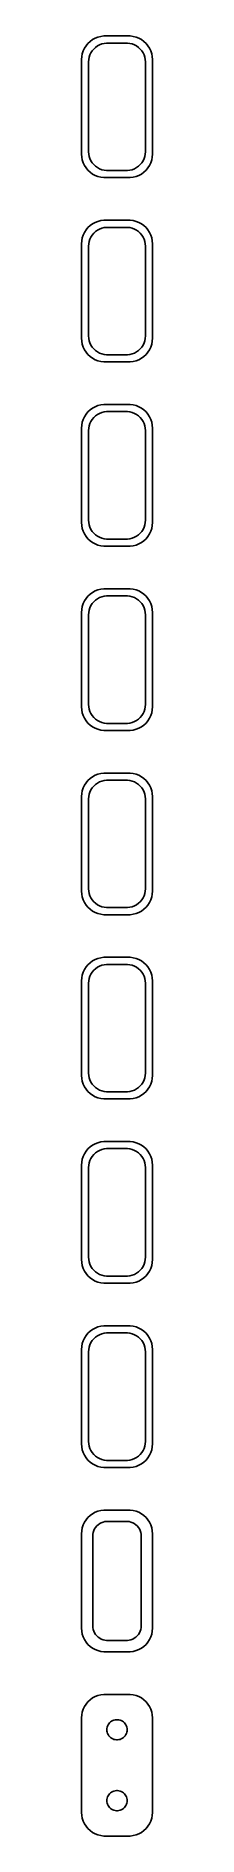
# Model space of a CAD drawing. Header units: metres. Extents: x -8 to 8, y 375 to 756.
import ezdxf

# ---------------------------------------------------------------- set-up
doc = ezdxf.new("R2010")
doc.units = ezdxf.units.M

msp = doc.modelspace()

# ---------------------------------------------------------------- linework, layer by layer
for p, q in [((-6.14484, 754.423), (-6.54507, 753.939)), ((-5.68712, 754.853), (-6.14484, 754.423)), ((-5.17912, 755.222), (-5.68712, 754.853)), ((-4.62889, 755.524), (-5.17912, 755.222)), ((-4.04507, 755.755), (-4.62889, 755.524)), ((-3.4369, 755.911), (-4.04507, 755.755)), ((-2.81395, 755.99), (-3.4369, 755.911)), ((-3.23605, 754.304), (-2.74951, 754.429)), ((2.81395, 755.99), (-2.81395, 755.99)), ((-2.74951, 754.429), (-2.25116, 754.492)), ((-2.25116, 754.492), (2.25116, 754.492)), ((2.25116, 754.492), (2.74951, 754.429)), ((2.74951, 754.429), (3.23605, 754.304)), ((3.4369, 755.911), (2.81395, 755.99)), ((4.04507, 755.755), (3.4369, 755.911)), ((4.62889, 755.524), (4.04507, 755.755)), ((5.17912, 755.222), (4.62889, 755.524)), ((5.68712, 754.853), (5.17912, 755.222)), ((6.14484, 754.423), (5.68712, 754.853)), ((6.54507, 753.939), (6.14484, 754.423)), ((-7.46057, 751.627), (-7.5, 751)), ((-7.5, 751), (-7.5, 731)), ((-7.34291, 752.243), (-7.46057, 751.627)), ((-7.14888, 752.841), (-7.34291, 752.243)), ((-6.88153, 753.409), (-7.14888, 752.841)), ((-6.54507, 753.939), (-6.88153, 753.409)), ((-6, 750.5), (-5.96844, 751.001)), ((-5.96844, 751.001), (-5.87433, 751.495)), ((-5.87433, 751.495), (-5.7191, 751.972)), ((-5.7191, 751.972), (-5.50522, 752.427)), ((-5.50522, 752.427), (-5.23605, 752.851)), ((-5.23605, 752.851), (-4.91586, 753.238)), ((-4.91586, 753.238), (-4.54968, 753.582)), ((-4.54968, 753.582), (-4.1433, 753.877)), ((-4.1433, 753.877), (-3.70311, 754.119)), ((-3.70311, 754.119), (-3.23605, 754.304)), ((3.23605, 754.304), (3.70311, 754.119)), ((3.70311, 754.119), (4.1433, 753.877)), ((4.1433, 753.877), (4.54968, 753.582)), ((4.54968, 753.582), (4.91586, 753.238)), ((4.91586, 753.238), (5.23605, 752.851)), ((5.23605, 752.851), (5.50522, 752.427)), ((5.50522, 752.427), (5.7191, 751.972)), ((5.7191, 751.972), (5.87433, 751.495)), ((5.87433, 751.495), (5.96844, 751.001)), ((5.96844, 751.001), (6, 750.5)), ((6.88153, 753.409), (6.54507, 753.939)), ((7.14888, 752.841), (6.88153, 753.409)), ((7.34291, 752.243), (7.14888, 752.841)), ((7.46057, 751.627), (7.34291, 752.243)), ((7.5, 751), (7.46057, 751.627)), ((7.5, 731), (7.5, 751)), ((-6, 731.5), (-6, 750.5)), ((6, 750.5), (6, 731.5)), ((-5.96844, 730.999), (-6, 731.5)), ((6, 731.5), (5.96844, 730.999)), ((-7.5, 731), (-7.46057, 730.373)), ((-7.46057, 730.373), (-7.34291, 729.757)), ((-7.34291, 729.757), (-7.14888, 729.159)), ((-7.14888, 729.159), (-6.88153, 728.591)), ((-6.88153, 728.591), (-6.54507, 728.061)), ((-6.54507, 728.061), (-6.14484, 727.577)), ((-5.87433, 730.505), (-5.96844, 730.999)), ((-5.7191, 730.028), (-5.87433, 730.505)), ((-5.50522, 729.573), (-5.7191, 730.028)), ((-5.23605, 729.149), (-5.50522, 729.573)), ((-4.91586, 728.762), (-5.23605, 729.149)), ((-4.54968, 728.418), (-4.91586, 728.762)), ((-4.1433, 728.123), (-4.54968, 728.418)), ((-3.70311, 727.881), (-4.1433, 728.123)), ((-3.23605, 727.696), (-3.70311, 727.881)), ((-2.74951, 727.571), (-3.23605, 727.696)), ((3.23605, 727.696), (2.74951, 727.571)), ((3.70311, 727.881), (3.23605, 727.696)), ((4.1433, 728.123), (3.70311, 727.881)), ((4.54968, 728.418), (4.1433, 728.123)), ((4.91586, 728.762), (4.54968, 728.418)), ((5.23605, 729.149), (4.91586, 728.762)), ((5.50522, 729.573), (5.23605, 729.149)), ((5.7191, 730.028), (5.50522, 729.573)), ((5.87433, 730.505), (5.7191, 730.028)), ((5.96844, 730.999), (5.87433, 730.505)), ((6.14484, 727.577), (6.54507, 728.061)), ((6.54507, 728.061), (6.88153, 728.591)), ((6.88153, 728.591), (7.14888, 729.159)), ((7.14888, 729.159), (7.34291, 729.757)), ((7.34291, 729.757), (7.46057, 730.373)), ((7.46057, 730.373), (7.5, 731)), ((-6.14484, 727.577), (-5.68712, 727.147)), ((-5.68712, 727.147), (-5.17912, 726.778)), ((-5.17912, 726.778), (-4.62889, 726.476)), ((-4.62889, 726.476), (-4.04507, 726.245)), ((-4.04507, 726.245), (-3.4369, 726.089)), ((-3.4369, 726.089), (-2.81395, 726.01)), ((-2.81395, 726.01), (2.81395, 726.01)), ((-2.25116, 727.508), (-2.74951, 727.571)), ((2.25116, 727.508), (-2.25116, 727.508)), ((2.74951, 727.571), (2.25116, 727.508)), ((2.81395, 726.01), (3.4369, 726.089)), ((3.4369, 726.089), (4.04507, 726.245)), ((4.04507, 726.245), (4.62889, 726.476)), ((4.62889, 726.476), (5.17912, 726.778)), ((5.17912, 726.778), (5.68712, 727.147)), ((5.68712, 727.147), (6.14484, 727.577)), ((-4.62889, 716.524), (-5.17912, 716.222)), ((-4.04507, 716.755), (-4.62889, 716.524)), ((-3.4369, 716.911), (-4.04507, 716.755)), ((-2.81395, 716.99), (-3.4369, 716.911)), ((2.81395, 716.99), (-2.81395, 716.99)), ((3.4369, 716.911), (2.81395, 716.99)), ((4.04507, 716.755), (3.4369, 716.911)), ((4.62889, 716.524), (4.04507, 716.755)), ((5.17912, 716.222), (4.62889, 716.524)), ((-7.46057, 712.627), (-7.5, 712)), ((-7.34291, 713.243), (-7.46057, 712.627)), ((-7.14888, 713.841), (-7.34291, 713.243)), ((-6.88153, 714.409), (-7.14888, 713.841)), ((-6.54507, 714.939), (-6.88153, 714.409)), ((-6.14484, 715.423), (-6.54507, 714.939)), ((-5.68712, 715.853), (-6.14484, 715.423)), ((-5.96844, 712.001), (-5.87433, 712.495)), ((-5.87433, 712.495), (-5.7191, 712.972)), ((-5.7191, 712.972), (-5.50522, 713.427)), ((-5.17912, 716.222), (-5.68712, 715.853)), ((-5.50522, 713.427), (-5.23605, 713.851)), ((-5.23605, 713.851), (-4.91586, 714.238)), ((-4.91586, 714.238), (-4.54968, 714.582)), ((-4.54968, 714.582), (-4.1433, 714.877)), ((-4.1433, 714.877), (-3.70311, 715.119)), ((-3.70311, 715.119), (-3.23605, 715.304)), ((-3.23605, 715.304), (-2.74951, 715.429)), ((-2.74951, 715.429), (-2.25116, 715.492)), ((-2.25116, 715.492), (2.25116, 715.492)), ((2.25116, 715.492), (2.74951, 715.429)), ((2.74951, 715.429), (3.23605, 715.304)), ((3.23605, 715.304), (3.70311, 715.119)), ((3.70311, 715.119), (4.1433, 714.877)), ((4.1433, 714.877), (4.54968, 714.582)), ((4.54968, 714.582), (4.91586, 714.238)), ((4.91586, 714.238), (5.23605, 713.851)), ((5.68712, 715.853), (5.17912, 716.222)), ((5.23605, 713.851), (5.50522, 713.427)), ((5.50522, 713.427), (5.7191, 712.972)), ((6.14484, 715.423), (5.68712, 715.853)), ((5.7191, 712.972), (5.87433, 712.495)), ((5.87433, 712.495), (5.96844, 712.001)), ((6.54507, 714.939), (6.14484, 715.423)), ((6.88153, 714.409), (6.54507, 714.939)), ((7.14888, 713.841), (6.88153, 714.409)), ((7.34291, 713.243), (7.14888, 713.841)), ((7.46057, 712.627), (7.34291, 713.243)), ((7.5, 712), (7.46057, 712.627)), ((-7.5, 712), (-7.5, 692)), ((-6, 711.5), (-5.96844, 712.001)), ((-6, 692.5), (-6, 711.5)), ((5.96844, 712.001), (6, 711.5)), ((6, 711.5), (6, 692.5)), ((7.5, 692), (7.5, 712)), ((-7.5, 692), (-7.46057, 691.373)), ((-7.46057, 691.373), (-7.34291, 690.757)), ((-7.34291, 690.757), (-7.14888, 690.159)), ((-7.14888, 690.159), (-6.88153, 689.591)), ((-6.88153, 689.591), (-6.54507, 689.061)), ((-5.96844, 691.999), (-6, 692.5)), ((-5.87433, 691.505), (-5.96844, 691.999)), ((-5.7191, 691.028), (-5.87433, 691.505)), ((-5.50522, 690.573), (-5.7191, 691.028)), ((-5.23605, 690.149), (-5.50522, 690.573)), ((-4.91586, 689.762), (-5.23605, 690.149)), ((-4.54968, 689.418), (-4.91586, 689.762)), ((4.91586, 689.762), (4.54968, 689.418)), ((5.23605, 690.149), (4.91586, 689.762)), ((5.50522, 690.573), (5.23605, 690.149)), ((5.7191, 691.028), (5.50522, 690.573)), ((5.87433, 691.505), (5.7191, 691.028)), ((5.96844, 691.999), (5.87433, 691.505)), ((6, 692.5), (5.96844, 691.999)), ((6.54507, 689.061), (6.88153, 689.591)), ((6.88153, 689.591), (7.14888, 690.159)), ((7.14888, 690.159), (7.34291, 690.757)), ((7.34291, 690.757), (7.46057, 691.373)), ((7.46057, 691.373), (7.5, 692)), ((-6.54507, 689.061), (-6.14484, 688.577)), ((-6.14484, 688.577), (-5.68712, 688.147)), ((-5.68712, 688.147), (-5.17912, 687.778)), ((-5.17912, 687.778), (-4.62889, 687.476)), ((-4.62889, 687.476), (-4.04507, 687.245)), ((-4.1433, 689.123), (-4.54968, 689.418)), ((-3.70311, 688.881), (-4.1433, 689.123)), ((-4.04507, 687.245), (-3.4369, 687.089)), ((-3.23605, 688.696), (-3.70311, 688.881)), ((-3.4369, 687.089), (-2.81395, 687.01)), ((-2.74951, 688.571), (-3.23605, 688.696)), ((-2.81395, 687.01), (2.81395, 687.01)), ((-2.25116, 688.508), (-2.74951, 688.571)), ((2.25116, 688.508), (-2.25116, 688.508)), ((2.74951, 688.571), (2.25116, 688.508)), ((3.23605, 688.696), (2.74951, 688.571)), ((2.81395, 687.01), (3.4369, 687.089)), ((3.70311, 688.881), (3.23605, 688.696)), ((3.4369, 687.089), (4.04507, 687.245)), ((4.1433, 689.123), (3.70311, 688.881)), ((4.04507, 687.245), (4.62889, 687.476)), ((4.54968, 689.418), (4.1433, 689.123)), ((4.62889, 687.476), (5.17912, 687.778)), ((5.17912, 687.778), (5.68712, 688.147)), ((5.68712, 688.147), (6.14484, 688.577)), ((6.14484, 688.577), (6.54507, 689.061)), ((-7.14888, 674.841), (-7.34291, 674.243)), ((-6.88153, 675.409), (-7.14888, 674.841)), ((-6.54507, 675.939), (-6.88153, 675.409)), ((-6.14484, 676.423), (-6.54507, 675.939)), ((-5.68712, 676.853), (-6.14484, 676.423)), ((-5.7191, 673.972), (-5.50522, 674.427)), ((-5.17912, 677.222), (-5.68712, 676.853)), ((-5.50522, 674.427), (-5.23605, 674.851)), ((-5.23605, 674.851), (-4.91586, 675.238)), ((-4.62889, 677.524), (-5.17912, 677.222)), ((-4.91586, 675.238), (-4.54968, 675.582)), ((-4.04507, 677.755), (-4.62889, 677.524)), ((-4.54968, 675.582), (-4.1433, 675.877)), ((-4.1433, 675.877), (-3.70311, 676.119)), ((-3.4369, 677.911), (-4.04507, 677.755)), ((-3.70311, 676.119), (-3.23605, 676.304)), ((-2.81395, 677.99), (-3.4369, 677.911)), ((-3.23605, 676.304), (-2.74951, 676.429)), ((2.81395, 677.99), (-2.81395, 677.99)), ((-2.74951, 676.429), (-2.25116, 676.492)), ((-2.25116, 676.492), (2.25116, 676.492)), ((2.25116, 676.492), (2.74951, 676.429)), ((2.74951, 676.429), (3.23605, 676.304)), ((3.4369, 677.911), (2.81395, 677.99)), ((3.23605, 676.304), (3.70311, 676.119)), ((4.04507, 677.755), (3.4369, 677.911)), ((3.70311, 676.119), (4.1433, 675.877)), ((4.62889, 677.524), (4.04507, 677.755)), ((4.1433, 675.877), (4.54968, 675.582)), ((4.54968, 675.582), (4.91586, 675.238)), ((5.17912, 677.222), (4.62889, 677.524)), ((4.91586, 675.238), (5.23605, 674.851)), ((5.68712, 676.853), (5.17912, 677.222)), ((5.23605, 674.851), (5.50522, 674.427)), ((5.50522, 674.427), (5.7191, 673.972)), ((6.14484, 676.423), (5.68712, 676.853)), ((6.54507, 675.939), (6.14484, 676.423)), ((6.88153, 675.409), (6.54507, 675.939)), ((7.14888, 674.841), (6.88153, 675.409)), ((7.34291, 674.243), (7.14888, 674.841)), ((-7.46057, 673.627), (-7.5, 673)), ((-7.5, 673), (-7.5, 653)), ((-7.34291, 674.243), (-7.46057, 673.627)), ((-6, 672.5), (-5.96844, 673.001)), ((-6, 653.5), (-6, 672.5)), ((-5.96844, 673.001), (-5.87433, 673.495)), ((-5.87433, 673.495), (-5.7191, 673.972)), ((5.7191, 673.972), (5.87433, 673.495)), ((5.87433, 673.495), (5.96844, 673.001)), ((5.96844, 673.001), (6, 672.5)), ((6, 672.5), (6, 653.5)), ((7.46057, 673.627), (7.34291, 674.243)), ((7.5, 673), (7.46057, 673.627)), ((7.5, 653), (7.5, 673)), ((-7.5, 653), (-7.46057, 652.373)), ((-7.46057, 652.373), (-7.34291, 651.757)), ((-7.34291, 651.757), (-7.14888, 651.159)), ((-5.96844, 652.999), (-6, 653.5)), ((-5.87433, 652.505), (-5.96844, 652.999)), ((-5.7191, 652.028), (-5.87433, 652.505)), ((-5.50522, 651.573), (-5.7191, 652.028)), ((-5.23605, 651.149), (-5.50522, 651.573)), ((5.50522, 651.573), (5.23605, 651.149)), ((5.7191, 652.028), (5.50522, 651.573)), ((5.87433, 652.505), (5.7191, 652.028)), ((5.96844, 652.999), (5.87433, 652.505)), ((6, 653.5), (5.96844, 652.999)), ((7.14888, 651.159), (7.34291, 651.757)), ((7.34291, 651.757), (7.46057, 652.373)), ((7.46057, 652.373), (7.5, 653)), ((-7.14888, 651.159), (-6.88153, 650.591)), ((-6.88153, 650.591), (-6.54507, 650.061)), ((-6.54507, 650.061), (-6.14484, 649.577)), ((-6.14484, 649.577), (-5.68712, 649.147)), ((-5.68712, 649.147), (-5.17912, 648.778)), ((-4.91586, 650.762), (-5.23605, 651.149)), ((-5.17912, 648.778), (-4.62889, 648.476)), ((-4.54968, 650.418), (-4.91586, 650.762)), ((-4.62889, 648.476), (-4.04507, 648.245)), ((-4.1433, 650.123), (-4.54968, 650.418)), ((-3.70311, 649.881), (-4.1433, 650.123)), ((-4.04507, 648.245), (-3.4369, 648.089)), ((-3.23605, 649.696), (-3.70311, 649.881)), ((-3.4369, 648.089), (-2.81395, 648.01)), ((-2.74951, 649.571), (-3.23605, 649.696)), ((-2.81395, 648.01), (2.81395, 648.01)), ((-2.25116, 649.508), (-2.74951, 649.571)), ((2.25116, 649.508), (-2.25116, 649.508)), ((2.74951, 649.571), (2.25116, 649.508)), ((3.23605, 649.696), (2.74951, 649.571)), ((2.81395, 648.01), (3.4369, 648.089)), ((3.70311, 649.881), (3.23605, 649.696)), ((3.4369, 648.089), (4.04507, 648.245)), ((4.1433, 650.123), (3.70311, 649.881)), ((4.04507, 648.245), (4.62889, 648.476)), ((4.54968, 650.418), (4.1433, 650.123)), ((4.91586, 650.762), (4.54968, 650.418)), ((4.62889, 648.476), (5.17912, 648.778)), ((5.23605, 651.149), (4.91586, 650.762)), ((5.17912, 648.778), (5.68712, 649.147)), ((5.68712, 649.147), (6.14484, 649.577)), ((6.14484, 649.577), (6.54507, 650.061)), ((6.54507, 650.061), (6.88153, 650.591)), ((6.88153, 650.591), (7.14888, 651.159)), ((-6.88153, 636.409), (-7.14888, 635.841)), ((-6.54507, 636.939), (-6.88153, 636.409)), ((-6.14484, 637.423), (-6.54507, 636.939)), ((-5.68712, 637.853), (-6.14484, 637.423)), ((-5.17912, 638.222), (-5.68712, 637.853)), ((-5.23605, 635.851), (-4.91586, 636.238)), ((-4.62889, 638.524), (-5.17912, 638.222)), ((-4.91586, 636.238), (-4.54968, 636.582)), ((-4.04507, 638.755), (-4.62889, 638.524)), ((-4.54968, 636.582), (-4.1433, 636.877)), ((-4.1433, 636.877), (-3.70311, 637.119)), ((-3.4369, 638.911), (-4.04507, 638.755)), ((-3.70311, 637.119), (-3.23605, 637.304)), ((-2.81395, 638.99), (-3.4369, 638.911)), ((-3.23605, 637.304), (-2.74951, 637.429)), ((2.81395, 638.99), (-2.81395, 638.99)), ((-2.74951, 637.429), (-2.25116, 637.492)), ((-2.25116, 637.492), (2.25116, 637.492)), ((2.25116, 637.492), (2.74951, 637.429)), ((2.74951, 637.429), (3.23605, 637.304)), ((3.4369, 638.911), (2.81395, 638.99)), ((3.23605, 637.304), (3.70311, 637.119)), ((4.04507, 638.755), (3.4369, 638.911)), ((3.70311, 637.119), (4.1433, 636.877)), ((4.62889, 638.524), (4.04507, 638.755)), ((4.1433, 636.877), (4.54968, 636.582)), ((4.54968, 636.582), (4.91586, 636.238)), ((5.17912, 638.222), (4.62889, 638.524)), ((4.91586, 636.238), (5.23605, 635.851)), ((5.68712, 637.853), (5.17912, 638.222)), ((6.14484, 637.423), (5.68712, 637.853)), ((6.54507, 636.939), (6.14484, 637.423)), ((6.88153, 636.409), (6.54507, 636.939)), ((7.14888, 635.841), (6.88153, 636.409)), ((-7.46057, 634.627), (-7.5, 634)), ((-7.5, 634), (-7.5, 614)), ((-7.34291, 635.243), (-7.46057, 634.627)), ((-7.14888, 635.841), (-7.34291, 635.243)), ((-6, 633.5), (-5.96844, 634.001)), ((-6, 614.5), (-6, 633.5)), ((-5.96844, 634.001), (-5.87433, 634.495)), ((-5.87433, 634.495), (-5.7191, 634.972)), ((-5.7191, 634.972), (-5.50522, 635.427)), ((-5.50522, 635.427), (-5.23605, 635.851)), ((5.23605, 635.851), (5.50522, 635.427)), ((5.50522, 635.427), (5.7191, 634.972)), ((5.7191, 634.972), (5.87433, 634.495)), ((5.87433, 634.495), (5.96844, 634.001)), ((5.96844, 634.001), (6, 633.5)), ((6, 633.5), (6, 614.5)), ((7.34291, 635.243), (7.14888, 635.841)), ((7.46057, 634.627), (7.34291, 635.243)), ((7.5, 634), (7.46057, 634.627)), ((7.5, 614), (7.5, 634)), ((-7.5, 614), (-7.46057, 613.373)), ((-5.96844, 613.999), (-6, 614.5)), ((-5.87433, 613.505), (-5.96844, 613.999)), ((-5.7191, 613.028), (-5.87433, 613.505)), ((5.87433, 613.505), (5.7191, 613.028)), ((5.96844, 613.999), (5.87433, 613.505)), ((6, 614.5), (5.96844, 613.999)), ((7.46057, 613.373), (7.5, 614)), ((-7.46057, 613.373), (-7.34291, 612.757)), ((-7.34291, 612.757), (-7.14888, 612.159)), ((-7.14888, 612.159), (-6.88153, 611.591)), ((-6.88153, 611.591), (-6.54507, 611.061)), ((-6.54507, 611.061), (-6.14484, 610.577)), ((-6.14484, 610.577), (-5.68712, 610.147)), ((-5.50522, 612.573), (-5.7191, 613.028)), ((-5.68712, 610.147), (-5.17912, 609.778)), ((-5.23605, 612.149), (-5.50522, 612.573)), ((-4.91586, 611.762), (-5.23605, 612.149)), ((-5.17912, 609.778), (-4.62889, 609.476)), ((-4.54968, 611.418), (-4.91586, 611.762)), ((-4.1433, 611.123), (-4.54968, 611.418)), ((-3.70311, 610.881), (-4.1433, 611.123)), ((-3.23605, 610.696), (-3.70311, 610.881)), ((-2.74951, 610.571), (-3.23605, 610.696)), ((-2.25116, 610.508), (-2.74951, 610.571)), ((2.25116, 610.508), (-2.25116, 610.508)), ((2.74951, 610.571), (2.25116, 610.508)), ((3.23605, 610.696), (2.74951, 610.571)), ((3.70311, 610.881), (3.23605, 610.696)), ((4.1433, 611.123), (3.70311, 610.881)), ((4.54968, 611.418), (4.1433, 611.123)), ((4.91586, 611.762), (4.54968, 611.418)), ((4.62889, 609.476), (5.17912, 609.778)), ((5.23605, 612.149), (4.91586, 611.762)), ((5.17912, 609.778), (5.68712, 610.147)), ((5.50522, 612.573), (5.23605, 612.149)), ((5.7191, 613.028), (5.50522, 612.573)), ((5.68712, 610.147), (6.14484, 610.577)), ((6.14484, 610.577), (6.54507, 611.061)), ((6.54507, 611.061), (6.88153, 611.591)), ((6.88153, 611.591), (7.14888, 612.159)), ((7.14888, 612.159), (7.34291, 612.757)), ((7.34291, 612.757), (7.46057, 613.373)), ((-4.62889, 609.476), (-4.04507, 609.245)), ((-4.04507, 609.245), (-3.4369, 609.089)), ((-3.4369, 609.089), (-2.81395, 609.01)), ((-2.81395, 609.01), (2.81395, 609.01)), ((2.81395, 609.01), (3.4369, 609.089)), ((3.4369, 609.089), (4.04507, 609.245)), ((4.04507, 609.245), (4.62889, 609.476)), ((-6.14484, 598.423), (-6.54507, 597.939)), ((-5.68712, 598.853), (-6.14484, 598.423)), ((-5.17912, 599.222), (-5.68712, 598.853)), ((-4.62889, 599.524), (-5.17912, 599.222)), ((-4.04507, 599.755), (-4.62889, 599.524)), ((-3.4369, 599.911), (-4.04507, 599.755)), ((-3.70311, 598.119), (-3.23605, 598.304)), ((-2.81395, 599.99), (-3.4369, 599.911)), ((-3.23605, 598.304), (-2.74951, 598.429)), ((2.81395, 599.99), (-2.81395, 599.99)), ((-2.74951, 598.429), (-2.25116, 598.492)), ((-2.25116, 598.492), (2.25116, 598.492)), ((2.25116, 598.492), (2.74951, 598.429)), ((2.74951, 598.429), (3.23605, 598.304)), ((3.4369, 599.911), (2.81395, 599.99)), ((3.23605, 598.304), (3.70311, 598.119)), ((4.04507, 599.755), (3.4369, 599.911)), ((4.62889, 599.524), (4.04507, 599.755)), ((5.17912, 599.222), (4.62889, 599.524)), ((5.68712, 598.853), (5.17912, 599.222)), ((6.14484, 598.423), (5.68712, 598.853)), ((6.54507, 597.939), (6.14484, 598.423)), ((-7.46057, 595.627), (-7.5, 595)), ((-7.5, 595), (-7.5, 575)), ((-7.34291, 596.243), (-7.46057, 595.627)), ((-7.14888, 596.841), (-7.34291, 596.243)), ((-6.88153, 597.409), (-7.14888, 596.841)), ((-6.54507, 597.939), (-6.88153, 597.409)), ((-6, 594.5), (-5.96844, 595.001)), ((-6, 575.5), (-6, 594.5)), ((-5.96844, 595.001), (-5.87433, 595.495)), ((-5.87433, 595.495), (-5.7191, 595.972)), ((-5.7191, 595.972), (-5.50522, 596.427)), ((-5.50522, 596.427), (-5.23605, 596.851)), ((-5.23605, 596.851), (-4.91586, 597.238)), ((-4.91586, 597.238), (-4.54968, 597.582)), ((-4.54968, 597.582), (-4.1433, 597.877)), ((-4.1433, 597.877), (-3.70311, 598.119)), ((3.70311, 598.119), (4.1433, 597.877)), ((4.1433, 597.877), (4.54968, 597.582)), ((4.54968, 597.582), (4.91586, 597.238)), ((4.91586, 597.238), (5.23605, 596.851)), ((5.23605, 596.851), (5.50522, 596.427)), ((5.50522, 596.427), (5.7191, 595.972)), ((5.7191, 595.972), (5.87433, 595.495)), ((5.87433, 595.495), (5.96844, 595.001)), ((5.96844, 595.001), (6, 594.5)), ((6, 594.5), (6, 575.5)), ((6.88153, 597.409), (6.54507, 597.939)), ((7.14888, 596.841), (6.88153, 597.409)), ((7.34291, 596.243), (7.14888, 596.841)), ((7.46057, 595.627), (7.34291, 596.243)), ((7.5, 595), (7.46057, 595.627)), ((7.5, 575), (7.5, 595)), ((-5.96844, 574.999), (-6, 575.5)), ((6, 575.5), (5.96844, 574.999)), ((-7.5, 575), (-7.46057, 574.373)), ((-7.46057, 574.373), (-7.34291, 573.757)), ((-7.34291, 573.757), (-7.14888, 573.159)), ((-7.14888, 573.159), (-6.88153, 572.591)), ((-6.88153, 572.591), (-6.54507, 572.061)), ((-6.54507, 572.061), (-6.14484, 571.577)), ((-6.14484, 571.577), (-5.68712, 571.147)), ((-5.87433, 574.505), (-5.96844, 574.999)), ((-5.7191, 574.028), (-5.87433, 574.505)), ((-5.50522, 573.573), (-5.7191, 574.028)), ((-5.23605, 573.149), (-5.50522, 573.573)), ((-4.91586, 572.762), (-5.23605, 573.149)), ((-4.54968, 572.418), (-4.91586, 572.762)), ((-4.1433, 572.123), (-4.54968, 572.418)), ((-3.70311, 571.881), (-4.1433, 572.123)), ((-3.23605, 571.696), (-3.70311, 571.881)), ((-2.74951, 571.571), (-3.23605, 571.696)), ((-2.25116, 571.508), (-2.74951, 571.571)), ((2.25116, 571.508), (-2.25116, 571.508)), ((2.74951, 571.571), (2.25116, 571.508)), ((3.23605, 571.696), (2.74951, 571.571)), ((3.70311, 571.881), (3.23605, 571.696)), ((4.1433, 572.123), (3.70311, 571.881)), ((4.54968, 572.418), (4.1433, 572.123)), ((4.91586, 572.762), (4.54968, 572.418)), ((5.23605, 573.149), (4.91586, 572.762)), ((5.50522, 573.573), (5.23605, 573.149)), ((5.7191, 574.028), (5.50522, 573.573)), ((5.68712, 571.147), (6.14484, 571.577)), ((5.87433, 574.505), (5.7191, 574.028)), ((5.96844, 574.999), (5.87433, 574.505)), ((6.14484, 571.577), (6.54507, 572.061)), ((6.54507, 572.061), (6.88153, 572.591)), ((6.88153, 572.591), (7.14888, 573.159)), ((7.14888, 573.159), (7.34291, 573.757)), ((7.34291, 573.757), (7.46057, 574.373)), ((7.46057, 574.373), (7.5, 575)), ((-5.68712, 571.147), (-5.17912, 570.778)), ((-5.17912, 570.778), (-4.62889, 570.476)), ((-4.62889, 570.476), (-4.04507, 570.245)), ((-4.04507, 570.245), (-3.4369, 570.089)), ((-3.4369, 570.089), (-2.81395, 570.01)), ((-2.81395, 570.01), (2.81395, 570.01)), ((2.81395, 570.01), (3.4369, 570.089)), ((3.4369, 570.089), (4.04507, 570.245)), ((4.04507, 570.245), (4.62889, 570.476)), ((4.62889, 570.476), (5.17912, 570.778)), ((5.17912, 570.778), (5.68712, 571.147)), ((-5.17912, 560.222), (-5.68712, 559.853)), ((-4.62889, 560.524), (-5.17912, 560.222)), ((-4.04507, 560.755), (-4.62889, 560.524)), ((-3.4369, 560.911), (-4.04507, 560.755)), ((-2.81395, 560.99), (-3.4369, 560.911)), ((2.81395, 560.99), (-2.81395, 560.99)), ((3.4369, 560.911), (2.81395, 560.99)), ((4.04507, 560.755), (3.4369, 560.911)), ((4.62889, 560.524), (4.04507, 560.755)), ((5.17912, 560.222), (4.62889, 560.524)), ((5.68712, 559.853), (5.17912, 560.222)), ((-7.46057, 556.627), (-7.5, 556)), ((-7.34291, 557.243), (-7.46057, 556.627)), ((-7.14888, 557.841), (-7.34291, 557.243)), ((-6.88153, 558.409), (-7.14888, 557.841)), ((-6.54507, 558.939), (-6.88153, 558.409)), ((-6.14484, 559.423), (-6.54507, 558.939)), ((-5.68712, 559.853), (-6.14484, 559.423)), ((-5.96844, 556.001), (-5.87433, 556.495)), ((-5.87433, 556.495), (-5.7191, 556.972)), ((-5.7191, 556.972), (-5.50522, 557.427)), ((-5.50522, 557.427), (-5.23605, 557.851)), ((-5.23605, 557.851), (-4.91586, 558.238)), ((-4.91586, 558.238), (-4.54968, 558.582)), ((-4.54968, 558.582), (-4.1433, 558.877)), ((-4.1433, 558.877), (-3.70311, 559.119)), ((-3.70311, 559.119), (-3.23605, 559.304)), ((-3.23605, 559.304), (-2.74951, 559.429)), ((-2.74951, 559.429), (-2.25116, 559.492)), ((-2.25116, 559.492), (2.25116, 559.492)), ((2.25116, 559.492), (2.74951, 559.429)), ((2.74951, 559.429), (3.23605, 559.304)), ((3.23605, 559.304), (3.70311, 559.119)), ((3.70311, 559.119), (4.1433, 558.877)), ((4.1433, 558.877), (4.54968, 558.582)), ((4.54968, 558.582), (4.91586, 558.238)), ((4.91586, 558.238), (5.23605, 557.851)), ((5.23605, 557.851), (5.50522, 557.427)), ((5.50522, 557.427), (5.7191, 556.972)), ((6.14484, 559.423), (5.68712, 559.853)), ((5.7191, 556.972), (5.87433, 556.495)), ((5.87433, 556.495), (5.96844, 556.001)), ((6.54507, 558.939), (6.14484, 559.423)), ((6.88153, 558.409), (6.54507, 558.939)), ((7.14888, 557.841), (6.88153, 558.409)), ((7.34291, 557.243), (7.14888, 557.841)), ((7.46057, 556.627), (7.34291, 557.243)), ((7.5, 556), (7.46057, 556.627)), ((-7.5, 556), (-7.5, 536)), ((-6, 555.5), (-5.96844, 556.001)), ((-6, 536.5), (-6, 555.5)), ((5.96844, 556.001), (6, 555.5)), ((6, 555.5), (6, 536.5)), ((7.5, 536), (7.5, 556)), ((-7.5, 536), (-7.46057, 535.373)), ((-7.46057, 535.373), (-7.34291, 534.757)), ((-7.34291, 534.757), (-7.14888, 534.159)), ((-7.14888, 534.159), (-6.88153, 533.591)), ((-6.88153, 533.591), (-6.54507, 533.061)), ((-5.96844, 535.999), (-6, 536.5)), ((-5.87433, 535.505), (-5.96844, 535.999)), ((-5.7191, 535.028), (-5.87433, 535.505)), ((-5.50522, 534.573), (-5.7191, 535.028)), ((-5.23605, 534.149), (-5.50522, 534.573)), ((-4.91586, 533.762), (-5.23605, 534.149)), ((-4.54968, 533.418), (-4.91586, 533.762)), ((-4.1433, 533.123), (-4.54968, 533.418)), ((4.54968, 533.418), (4.1433, 533.123)), ((4.91586, 533.762), (4.54968, 533.418)), ((5.23605, 534.149), (4.91586, 533.762)), ((5.50522, 534.573), (5.23605, 534.149)), ((5.7191, 535.028), (5.50522, 534.573)), ((5.87433, 535.505), (5.7191, 535.028)), ((5.96844, 535.999), (5.87433, 535.505)), ((6, 536.5), (5.96844, 535.999)), ((6.54507, 533.061), (6.88153, 533.591)), ((6.88153, 533.591), (7.14888, 534.159)), ((7.14888, 534.159), (7.34291, 534.757)), ((7.34291, 534.757), (7.46057, 535.373)), ((7.46057, 535.373), (7.5, 536)), ((-6.54507, 533.061), (-6.14484, 532.577)), ((-6.14484, 532.577), (-5.68712, 532.147)), ((-5.68712, 532.147), (-5.17912, 531.778)), ((-5.17912, 531.778), (-4.62889, 531.476)), ((-4.62889, 531.476), (-4.04507, 531.245)), ((-3.70311, 532.881), (-4.1433, 533.123)), ((-4.04507, 531.245), (-3.4369, 531.089)), ((-3.23605, 532.696), (-3.70311, 532.881)), ((-3.4369, 531.089), (-2.81395, 531.01)), ((-2.74951, 532.571), (-3.23605, 532.696)), ((-2.81395, 531.01), (2.81395, 531.01)), ((-2.25116, 532.508), (-2.74951, 532.571)), ((2.25116, 532.508), (-2.25116, 532.508)), ((2.74951, 532.571), (2.25116, 532.508)), ((3.23605, 532.696), (2.74951, 532.571)), ((2.81395, 531.01), (3.4369, 531.089)), ((3.70311, 532.881), (3.23605, 532.696)), ((3.4369, 531.089), (4.04507, 531.245)), ((4.1433, 533.123), (3.70311, 532.881)), ((4.04507, 531.245), (4.62889, 531.476)), ((4.62889, 531.476), (5.17912, 531.778)), ((5.17912, 531.778), (5.68712, 532.147)), ((5.68712, 532.147), (6.14484, 532.577)), ((6.14484, 532.577), (6.54507, 533.061)), ((-2.81395, 521.99), (-3.4369, 521.911)), ((2.81395, 521.99), (-2.81395, 521.99)), ((3.4369, 521.911), (2.81395, 521.99)), ((-7.34291, 518.243), (-7.46057, 517.627)), ((-7.14888, 518.841), (-7.34291, 518.243)), ((-6.88153, 519.409), (-7.14888, 518.841)), ((-6.54507, 519.939), (-6.88153, 519.409)), ((-6.14484, 520.423), (-6.54507, 519.939)), ((-5.68712, 520.853), (-6.14484, 520.423)), ((-5.7191, 517.972), (-5.50522, 518.427)), ((-5.17912, 521.222), (-5.68712, 520.853)), ((-5.50522, 518.427), (-5.23605, 518.851)), ((-5.23605, 518.851), (-4.91586, 519.238)), ((-4.62889, 521.524), (-5.17912, 521.222)), ((-4.91586, 519.238), (-4.54968, 519.582)), ((-4.04507, 521.755), (-4.62889, 521.524)), ((-4.54968, 519.582), (-4.1433, 519.877)), ((-4.1433, 519.877), (-3.70311, 520.119)), ((-3.4369, 521.911), (-4.04507, 521.755)), ((-3.70311, 520.119), (-3.23605, 520.304)), ((-3.23605, 520.304), (-2.74951, 520.429)), ((-2.74951, 520.429), (-2.25116, 520.492)), ((-2.25116, 520.492), (2.25116, 520.492)), ((2.25116, 520.492), (2.74951, 520.429)), ((2.74951, 520.429), (3.23605, 520.304)), ((3.23605, 520.304), (3.70311, 520.119)), ((4.04507, 521.755), (3.4369, 521.911)), ((3.70311, 520.119), (4.1433, 519.877)), ((4.62889, 521.524), (4.04507, 521.755)), ((4.1433, 519.877), (4.54968, 519.582)), ((4.54968, 519.582), (4.91586, 519.238)), ((5.17912, 521.222), (4.62889, 521.524)), ((4.91586, 519.238), (5.23605, 518.851)), ((5.68712, 520.853), (5.17912, 521.222)), ((5.23605, 518.851), (5.50522, 518.427)), ((5.50522, 518.427), (5.7191, 517.972)), ((6.14484, 520.423), (5.68712, 520.853)), ((6.54507, 519.939), (6.14484, 520.423)), ((6.88153, 519.409), (6.54507, 519.939)), ((7.14888, 518.841), (6.88153, 519.409)), ((7.34291, 518.243), (7.14888, 518.841)), ((7.46057, 517.627), (7.34291, 518.243)), ((-7.46057, 517.627), (-7.5, 517)), ((-7.5, 517), (-7.5, 497)), ((-6, 516.5), (-5.96844, 517.001)), ((-6, 497.5), (-6, 516.5)), ((-5.96844, 517.001), (-5.87433, 517.495)), ((-5.87433, 517.495), (-5.7191, 517.972)), ((5.7191, 517.972), (5.87433, 517.495)), ((5.87433, 517.495), (5.96844, 517.001)), ((5.96844, 517.001), (6, 516.5)), ((6, 516.5), (6, 497.5)), ((7.5, 517), (7.46057, 517.627)), ((7.5, 497), (7.5, 517)), ((-7.5, 497), (-7.46057, 496.373)), ((-7.46057, 496.373), (-7.34291, 495.757)), ((-7.34291, 495.757), (-7.14888, 495.159)), ((-5.96844, 496.999), (-6, 497.5)), ((-5.87433, 496.505), (-5.96844, 496.999)), ((-5.7191, 496.028), (-5.87433, 496.505)), ((-5.50522, 495.573), (-5.7191, 496.028)), ((-5.23605, 495.149), (-5.50522, 495.573)), ((5.50522, 495.573), (5.23605, 495.149)), ((5.7191, 496.028), (5.50522, 495.573)), ((5.87433, 496.505), (5.7191, 496.028)), ((5.96844, 496.999), (5.87433, 496.505)), ((6, 497.5), (5.96844, 496.999)), ((7.14888, 495.159), (7.34291, 495.757)), ((7.34291, 495.757), (7.46057, 496.373)), ((7.46057, 496.373), (7.5, 497)), ((-7.14888, 495.159), (-6.88153, 494.591)), ((-6.88153, 494.591), (-6.54507, 494.061)), ((-6.54507, 494.061), (-6.14484, 493.577)), ((-6.14484, 493.577), (-5.68712, 493.147)), ((-5.68712, 493.147), (-5.17912, 492.778)), ((-4.91586, 494.762), (-5.23605, 495.149)), ((-5.17912, 492.778), (-4.62889, 492.476)), ((-4.54968, 494.418), (-4.91586, 494.762)), ((-4.62889, 492.476), (-4.04507, 492.245)), ((-4.1433, 494.123), (-4.54968, 494.418)), ((-3.70311, 493.881), (-4.1433, 494.123)), ((-4.04507, 492.245), (-3.4369, 492.089)), ((-3.23605, 493.696), (-3.70311, 493.881)), ((-3.4369, 492.089), (-2.81395, 492.01)), ((-2.74951, 493.571), (-3.23605, 493.696)), ((-2.81395, 492.01), (2.81395, 492.01)), ((-2.25116, 493.508), (-2.74951, 493.571)), ((2.25116, 493.508), (-2.25116, 493.508)), ((2.74951, 493.571), (2.25116, 493.508)), ((3.23605, 493.696), (2.74951, 493.571)), ((2.81395, 492.01), (3.4369, 492.089)), ((3.70311, 493.881), (3.23605, 493.696)), ((3.4369, 492.089), (4.04507, 492.245)), ((4.1433, 494.123), (3.70311, 493.881)), ((4.04507, 492.245), (4.62889, 492.476)), ((4.54968, 494.418), (4.1433, 494.123)), ((4.91586, 494.762), (4.54968, 494.418)), ((4.62889, 492.476), (5.17912, 492.778)), ((5.23605, 495.149), (4.91586, 494.762)), ((5.17912, 492.778), (5.68712, 493.147)), ((5.68712, 493.147), (6.14484, 493.577)), ((6.14484, 493.577), (6.54507, 494.061)), ((6.54507, 494.061), (6.88153, 494.591)), ((6.88153, 494.591), (7.14888, 495.159)), ((-6.88153, 480.409), (-7.14888, 479.841)), ((-6.54507, 480.939), (-6.88153, 480.409)), ((-6.14484, 481.423), (-6.54507, 480.939)), ((-5.68712, 481.853), (-6.14484, 481.423)), ((-5.17912, 482.222), (-5.68712, 481.853)), ((-5.23605, 479.851), (-4.91586, 480.238)), ((-4.62889, 482.524), (-5.17912, 482.222)), ((-4.91586, 480.238), (-4.54968, 480.582)), ((-4.04507, 482.755), (-4.62889, 482.524)), ((-4.54968, 480.582), (-4.1433, 480.877)), ((-4.1433, 480.877), (-3.70311, 481.119)), ((-3.4369, 482.911), (-4.04507, 482.755)), ((-3.70311, 481.119), (-3.23605, 481.304)), ((-2.81395, 482.99), (-3.4369, 482.911)), ((-3.23605, 481.304), (-2.74951, 481.429)), ((2.81395, 482.99), (-2.81395, 482.99)), ((-2.74951, 481.429), (-2.25116, 481.492)), ((-2.25116, 481.492), (2.25116, 481.492)), ((2.25116, 481.492), (2.74951, 481.429)), ((2.74951, 481.429), (3.23605, 481.304)), ((3.4369, 482.911), (2.81395, 482.99)), ((3.23605, 481.304), (3.70311, 481.119)), ((4.04507, 482.755), (3.4369, 482.911)), ((3.70311, 481.119), (4.1433, 480.877)), ((4.62889, 482.524), (4.04507, 482.755)), ((4.1433, 480.877), (4.54968, 480.582)), ((4.54968, 480.582), (4.91586, 480.238)), ((5.17912, 482.222), (4.62889, 482.524)), ((4.91586, 480.238), (5.23605, 479.851)), ((5.68712, 481.853), (5.17912, 482.222)), ((6.14484, 481.423), (5.68712, 481.853)), ((6.54507, 480.939), (6.14484, 481.423)), ((6.88153, 480.409), (6.54507, 480.939)), ((7.14888, 479.841), (6.88153, 480.409)), ((-7.46057, 478.627), (-7.5, 478)), ((-7.5, 478), (-7.5, 458)), ((-7.34291, 479.243), (-7.46057, 478.627)), ((-7.14888, 479.841), (-7.34291, 479.243)), ((-6, 477.5), (-5.96844, 478.001)), ((-6, 458.5), (-6, 477.5)), ((-5.96844, 478.001), (-5.87433, 478.495)), ((-5.87433, 478.495), (-5.7191, 478.972)), ((-5.7191, 478.972), (-5.50522, 479.427)), ((-5.50522, 479.427), (-5.23605, 479.851)), ((5.23605, 479.851), (5.50522, 479.427)), ((5.50522, 479.427), (5.7191, 478.972)), ((5.7191, 478.972), (5.87433, 478.495)), ((5.87433, 478.495), (5.96844, 478.001)), ((5.96844, 478.001), (6, 477.5)), ((6, 477.5), (6, 458.5)), ((7.34291, 479.243), (7.14888, 479.841)), ((7.46057, 478.627), (7.34291, 479.243)), ((7.5, 478), (7.46057, 478.627)), ((7.5, 458), (7.5, 478)), ((-7.5, 458), (-7.46057, 457.373)), ((-7.46057, 457.373), (-7.34291, 456.757)), ((-5.96844, 457.999), (-6, 458.5)), ((-5.87433, 457.505), (-5.96844, 457.999)), ((-5.7191, 457.028), (-5.87433, 457.505)), ((5.87433, 457.505), (5.7191, 457.028)), ((5.96844, 457.999), (5.87433, 457.505)), ((6, 458.5), (5.96844, 457.999)), ((7.34291, 456.757), (7.46057, 457.373)), ((7.46057, 457.373), (7.5, 458)), ((-7.34291, 456.757), (-7.14888, 456.159)), ((-7.14888, 456.159), (-6.88153, 455.591)), ((-6.88153, 455.591), (-6.54507, 455.061)), ((-6.54507, 455.061), (-6.14484, 454.577)), ((-6.14484, 454.577), (-5.68712, 454.147)), ((-5.50522, 456.573), (-5.7191, 457.028)), ((-5.68712, 454.147), (-5.17912, 453.778)), ((-5.23605, 456.149), (-5.50522, 456.573)), ((-4.91586, 455.762), (-5.23605, 456.149)), ((-5.17912, 453.778), (-4.62889, 453.476)), ((-4.54968, 455.418), (-4.91586, 455.762)), ((-4.62889, 453.476), (-4.04507, 453.245)), ((-4.1433, 455.123), (-4.54968, 455.418)), ((-3.70311, 454.881), (-4.1433, 455.123)), ((-3.23605, 454.696), (-3.70311, 454.881)), ((-2.74951, 454.571), (-3.23605, 454.696)), ((-2.25116, 454.508), (-2.74951, 454.571)), ((2.25116, 454.508), (-2.25116, 454.508)), ((2.74951, 454.571), (2.25116, 454.508)), ((3.23605, 454.696), (2.74951, 454.571)), ((3.70311, 454.881), (3.23605, 454.696)), ((4.1433, 455.123), (3.70311, 454.881)), ((4.04507, 453.245), (4.62889, 453.476)), ((4.54968, 455.418), (4.1433, 455.123)), ((4.91586, 455.762), (4.54968, 455.418)), ((4.62889, 453.476), (5.17912, 453.778)), ((5.23605, 456.149), (4.91586, 455.762)), ((5.17912, 453.778), (5.68712, 454.147)), ((5.50522, 456.573), (5.23605, 456.149)), ((5.7191, 457.028), (5.50522, 456.573)), ((5.68712, 454.147), (6.14484, 454.577)), ((6.14484, 454.577), (6.54507, 455.061)), ((6.54507, 455.061), (6.88153, 455.591)), ((6.88153, 455.591), (7.14888, 456.159)), ((7.14888, 456.159), (7.34291, 456.757)), ((-4.04507, 453.245), (-3.4369, 453.089)), ((-3.4369, 453.089), (-2.81395, 453.01)), ((-2.81395, 453.01), (2.81395, 453.01)), ((2.81395, 453.01), (3.4369, 453.089)), ((3.4369, 453.089), (4.04507, 453.245)), ((-6.54507, 441.939), (-6.88153, 441.409)), ((-6.14484, 442.423), (-6.54507, 441.939)), ((-5.68712, 442.853), (-6.14484, 442.423)), ((-5.17912, 443.222), (-5.68712, 442.853)), ((-4.62889, 443.524), (-5.17912, 443.222)), ((-4.04507, 443.755), (-4.62889, 443.524)), ((-3.4369, 443.911), (-4.04507, 443.755)), ((-2.81395, 443.99), (-3.4369, 443.911)), ((2.81395, 443.99), (-2.81395, 443.99)), ((3.4369, 443.911), (2.81395, 443.99)), ((4.04507, 443.755), (3.4369, 443.911)), ((4.62889, 443.524), (4.04507, 443.755)), ((5.17912, 443.222), (4.62889, 443.524)), ((5.68712, 442.853), (5.17912, 443.222)), ((6.14484, 442.423), (5.68712, 442.853)), ((6.54507, 441.939), (6.14484, 442.423)), ((6.88153, 441.409), (6.54507, 441.939)), ((-7.46057, 439.627), (-7.5, 439)), ((-7.5, 439), (-7.5, 419)), ((-7.34291, 440.243), (-7.46057, 439.627)), ((-7.14888, 440.841), (-7.34291, 440.243)), ((-6.88153, 441.409), (-7.14888, 440.841)), ((-5.11292, 438.5), (-5.08836, 438.89)), ((-5.11292, 419.5), (-5.11292, 438.5)), ((-5.08836, 438.89), (-5.01512, 439.274)), ((-5.01512, 439.274), (-4.89432, 439.646)), ((-4.89432, 439.646), (-4.72786, 440)), ((-4.72786, 440), (-4.5184, 440.33)), ((-4.5184, 440.33), (-4.26921, 440.631)), ((-4.26921, 440.631), (-3.98424, 440.899)), ((-3.98424, 440.899), (-3.66798, 441.128)), ((-3.66798, 441.128), (-3.32541, 441.317)), ((-3.32541, 441.317), (-2.96194, 441.461)), ((-2.96194, 441.461), (-2.5833, 441.558)), ((-2.5833, 441.558), (-2.19545, 441.607)), ((-2.19545, 441.607), (2.19545, 441.607)), ((2.19545, 441.607), (2.5833, 441.558)), ((2.5833, 441.558), (2.96194, 441.461)), ((2.96194, 441.461), (3.32541, 441.317)), ((3.32541, 441.317), (3.66798, 441.128)), ((3.66798, 441.128), (3.98424, 440.899)), ((3.98424, 440.899), (4.26921, 440.631)), ((4.26921, 440.631), (4.5184, 440.33)), ((4.5184, 440.33), (4.72786, 440)), ((4.72786, 440), (4.89432, 439.646)), ((4.89432, 439.646), (5.01512, 439.274)), ((5.01512, 439.274), (5.08836, 438.89)), ((5.08836, 438.89), (5.11292, 438.5)), ((5.11292, 438.5), (5.11292, 419.5)), ((7.14888, 440.841), (6.88153, 441.409)), ((7.34291, 440.243), (7.14888, 440.841)), ((7.46057, 439.627), (7.34291, 440.243)), ((7.5, 439), (7.46057, 439.627)), ((7.5, 419), (7.5, 439)), ((-5.08836, 419.11), (-5.11292, 419.5)), ((-5.01512, 418.726), (-5.08836, 419.11)), ((5.08836, 419.11), (5.01512, 418.726)), ((5.11292, 419.5), (5.08836, 419.11)), ((-7.5, 419), (-7.46057, 418.373)), ((-7.46057, 418.373), (-7.34291, 417.757)), ((-7.34291, 417.757), (-7.14888, 417.159)), ((-7.14888, 417.159), (-6.88153, 416.591)), ((-6.88153, 416.591), (-6.54507, 416.061)), ((-6.54507, 416.061), (-6.14484, 415.577)), ((-6.14484, 415.577), (-5.68712, 415.147)), ((-4.89432, 418.354), (-5.01512, 418.726)), ((-4.72786, 418), (-4.89432, 418.354)), ((-4.5184, 417.67), (-4.72786, 418)), ((-4.26921, 417.369), (-4.5184, 417.67)), ((-3.98424, 417.101), (-4.26921, 417.369)), ((-3.66798, 416.872), (-3.98424, 417.101)), ((-3.32541, 416.683), (-3.66798, 416.872)), ((-2.96194, 416.539), (-3.32541, 416.683)), ((-2.5833, 416.442), (-2.96194, 416.539)), ((-2.19545, 416.393), (-2.5833, 416.442)), ((2.19545, 416.393), (-2.19545, 416.393)), ((2.5833, 416.442), (2.19545, 416.393)), ((2.96194, 416.539), (2.5833, 416.442)), ((3.32541, 416.683), (2.96194, 416.539)), ((3.66798, 416.872), (3.32541, 416.683)), ((3.98424, 417.101), (3.66798, 416.872)), ((4.26921, 417.369), (3.98424, 417.101)), ((4.5184, 417.67), (4.26921, 417.369)), ((4.72786, 418), (4.5184, 417.67)), ((4.89432, 418.354), (4.72786, 418)), ((5.01512, 418.726), (4.89432, 418.354)), ((5.68712, 415.147), (6.14484, 415.577)), ((6.14484, 415.577), (6.54507, 416.061)), ((6.54507, 416.061), (6.88153, 416.591)), ((6.88153, 416.591), (7.14888, 417.159)), ((7.14888, 417.159), (7.34291, 417.757)), ((7.34291, 417.757), (7.46057, 418.373)), ((7.46057, 418.373), (7.5, 419)), ((-5.68712, 415.147), (-5.17912, 414.778)), ((-5.17912, 414.778), (-4.62889, 414.476)), ((-4.62889, 414.476), (-4.04507, 414.245)), ((-4.04507, 414.245), (-3.4369, 414.089)), ((-3.4369, 414.089), (-2.81395, 414.01)), ((-2.81395, 414.01), (2.81395, 414.01)), ((2.81395, 414.01), (3.4369, 414.089)), ((3.4369, 414.089), (4.04507, 414.245)), ((4.04507, 414.245), (4.62889, 414.476)), ((4.62889, 414.476), (5.17912, 414.778)), ((5.17912, 414.778), (5.68712, 415.147)), ((-5.68712, 403.853), (-6.14484, 403.423)), ((-5.17912, 404.222), (-5.68712, 403.853)), ((-4.62889, 404.524), (-5.17912, 404.222)), ((-4.04507, 404.755), (-4.62889, 404.524)), ((-3.4369, 404.911), (-4.04507, 404.755)), ((-2.81395, 404.99), (-3.4369, 404.911)), ((2.81395, 404.99), (-2.81395, 404.99)), ((3.4369, 404.911), (2.81395, 404.99)), ((4.04507, 404.755), (3.4369, 404.911)), ((4.62889, 404.524), (4.04507, 404.755)), ((5.17912, 404.222), (4.62889, 404.524)), ((5.68712, 403.853), (5.17912, 404.222)), ((6.14484, 403.423), (5.68712, 403.853)), ((-7.46057, 400.627), (-7.5, 400)), ((-7.34291, 401.243), (-7.46057, 400.627)), ((-7.14888, 401.841), (-7.34291, 401.243)), ((-6.88153, 402.409), (-7.14888, 401.841)), ((-6.54507, 402.939), (-6.88153, 402.409)), ((-6.14484, 403.423), (-6.54507, 402.939)), ((6.54507, 402.939), (6.14484, 403.423)), ((6.88153, 402.409), (6.54507, 402.939)), ((7.14888, 401.841), (6.88153, 402.409)), ((7.34291, 401.243), (7.14888, 401.841)), ((7.46057, 400.627), (7.34291, 401.243)), ((7.5, 400), (7.46057, 400.627)), ((-7.5, 400), (-7.5, 380)), ((-2.13528, 397.5), (-2.11845, 397.768)), ((-2.11845, 397.232), (-2.13528, 397.5)), ((-2.11845, 397.768), (-2.06821, 398.031)), ((-2.06821, 396.969), (-2.11845, 397.232)), ((-2.06821, 398.031), (-1.98534, 398.286)), ((-1.98534, 396.714), (-2.06821, 396.969)), ((-1.98534, 398.286), (-1.87117, 398.529)), ((-1.87117, 396.471), (-1.98534, 396.714)), ((-1.87117, 398.529), (-1.72748, 398.755)), ((-1.72748, 396.245), (-1.87117, 396.471)), ((-1.72748, 398.755), (-1.55655, 398.962)), ((-1.55655, 396.038), (-1.72748, 396.245)), ((-1.55655, 398.962), (-1.36108, 399.145)), ((-1.36108, 399.145), (-1.14413, 399.303)), ((-1.14413, 399.303), (-0.90915, 399.432)), ((-0.90915, 399.432), (-0.65984, 399.531)), ((-0.65984, 399.531), (-0.4001, 399.597)), ((-0.4001, 399.597), (-0.13406, 399.631)), ((-0.13406, 399.631), (0.13406, 399.631)), ((0.13406, 399.631), (0.4001, 399.597)), ((0.4001, 399.597), (0.65984, 399.531)), ((0.65984, 399.531), (0.90915, 399.432)), ((0.90915, 399.432), (1.14413, 399.303)), ((1.14413, 399.303), (1.36108, 399.145)), ((1.36108, 399.145), (1.55655, 398.962)), ((1.55655, 398.962), (1.72748, 398.755)), ((1.72748, 396.245), (1.55655, 396.038)), ((1.72748, 398.755), (1.87117, 398.529)), ((1.87117, 396.471), (1.72748, 396.245)), ((1.87117, 398.529), (1.98534, 398.286)), ((1.98534, 396.714), (1.87117, 396.471)), ((1.98534, 398.286), (2.06821, 398.031)), ((2.06821, 396.969), (1.98534, 396.714)), ((2.06821, 398.031), (2.11845, 397.768)), ((2.11845, 397.232), (2.06821, 396.969)), ((2.11845, 397.768), (2.13528, 397.5)), ((2.13528, 397.5), (2.11845, 397.232)), ((7.5, 380), (7.5, 400)), ((-1.36108, 395.855), (-1.55655, 396.038)), ((-1.14413, 395.697), (-1.36108, 395.855)), ((-0.90915, 395.568), (-1.14413, 395.697)), ((-0.65984, 395.469), (-0.90915, 395.568)), ((-0.4001, 395.403), (-0.65984, 395.469)), ((-0.13406, 395.369), (-0.4001, 395.403)), ((0.13406, 395.369), (-0.13406, 395.369)), ((0.4001, 395.403), (0.13406, 395.369)), ((0.65984, 395.469), (0.4001, 395.403)), ((0.90915, 395.568), (0.65984, 395.469)), ((1.14413, 395.697), (0.90915, 395.568)), ((1.36108, 395.855), (1.14413, 395.697)), ((1.55655, 396.038), (1.36108, 395.855)), ((-2.13528, 382.5), (-2.11845, 382.768)), ((-2.11845, 382.232), (-2.13528, 382.5)), ((-2.11845, 382.768), (-2.06821, 383.031)), ((-2.06821, 381.969), (-2.11845, 382.232)), ((-2.06821, 383.031), (-1.98534, 383.286)), ((-1.98534, 381.714), (-2.06821, 381.969)), ((-1.98534, 383.286), (-1.87117, 383.529)), ((-1.87117, 381.471), (-1.98534, 381.714)), ((-1.87117, 383.529), (-1.72748, 383.755)), ((-1.72748, 381.245), (-1.87117, 381.471)), ((-1.72748, 383.755), (-1.55655, 383.962)), ((-1.55655, 381.038), (-1.72748, 381.245)), ((-1.55655, 383.962), (-1.36108, 384.145)), ((-1.36108, 380.855), (-1.55655, 381.038)), ((-1.36108, 384.145), (-1.14413, 384.303)), ((-1.14413, 384.303), (-0.90915, 384.432)), ((-0.90915, 384.432), (-0.65984, 384.531)), ((-0.65984, 384.531), (-0.4001, 384.597)), ((-0.4001, 384.597), (-0.13406, 384.631)), ((-0.13406, 384.631), (0.13406, 384.631)), ((0.13406, 384.631), (0.4001, 384.597)), ((0.4001, 384.597), (0.65984, 384.531)), ((0.65984, 384.531), (0.90915, 384.432)), ((0.90915, 384.432), (1.14413, 384.303)), ((1.14413, 384.303), (1.36108, 384.145)), ((1.36108, 384.145), (1.55655, 383.962)), ((1.55655, 381.038), (1.36108, 380.855)), ((1.55655, 383.962), (1.72748, 383.755)), ((1.72748, 381.245), (1.55655, 381.038)), ((1.72748, 383.755), (1.87117, 383.529)), ((1.87117, 381.471), (1.72748, 381.245)), ((1.87117, 383.529), (1.98534, 383.286)), ((1.98534, 381.714), (1.87117, 381.471)), ((1.98534, 383.286), (2.06821, 383.031)), ((2.06821, 381.969), (1.98534, 381.714)), ((2.06821, 383.031), (2.11845, 382.768)), ((2.11845, 382.232), (2.06821, 381.969)), ((2.11845, 382.768), (2.13528, 382.5)), ((2.13528, 382.5), (2.11845, 382.232)), ((-7.5, 380), (-7.46057, 379.373)), ((-7.46057, 379.373), (-7.34291, 378.757)), ((-7.34291, 378.757), (-7.14888, 378.159)), ((-7.14888, 378.159), (-6.88153, 377.591)), ((-6.88153, 377.591), (-6.54507, 377.061)), ((-1.14413, 380.697), (-1.36108, 380.855)), ((-0.90915, 380.568), (-1.14413, 380.697)), ((-0.65984, 380.469), (-0.90915, 380.568)), ((-0.4001, 380.403), (-0.65984, 380.469)), ((-0.13406, 380.369), (-0.4001, 380.403)), ((0.13406, 380.369), (-0.13406, 380.369)), ((0.4001, 380.403), (0.13406, 380.369)), ((0.65984, 380.469), (0.4001, 380.403)), ((0.90915, 380.568), (0.65984, 380.469)), ((1.14413, 380.697), (0.90915, 380.568)), ((1.36108, 380.855), (1.14413, 380.697)), ((6.54507, 377.061), (6.88153, 377.591)), ((6.88153, 377.591), (7.14888, 378.159)), ((7.14888, 378.159), (7.34291, 378.757)), ((7.34291, 378.757), (7.46057, 379.373)), ((7.46057, 379.373), (7.5, 380)), ((-6.54507, 377.061), (-6.14484, 376.577)), ((-6.14484, 376.577), (-5.68712, 376.147)), ((-5.68712, 376.147), (-5.17912, 375.778)), ((-5.17912, 375.778), (-4.62889, 375.476)), ((-4.62889, 375.476), (-4.04507, 375.245)), ((-4.04507, 375.245), (-3.4369, 375.089)), ((-3.4369, 375.089), (-2.81395, 375.01)), ((-2.81395, 375.01), (2.81395, 375.01)), ((2.81395, 375.01), (3.4369, 375.089)), ((3.4369, 375.089), (4.04507, 375.245)), ((4.04507, 375.245), (4.62889, 375.476)), ((4.62889, 375.476), (5.17912, 375.778)), ((5.17912, 375.778), (5.68712, 376.147)), ((5.68712, 376.147), (6.14484, 376.577)), ((6.14484, 376.577), (6.54507, 377.061))]:
    msp.add_line(p, q)

doc.saveas('drawing.dxf')
